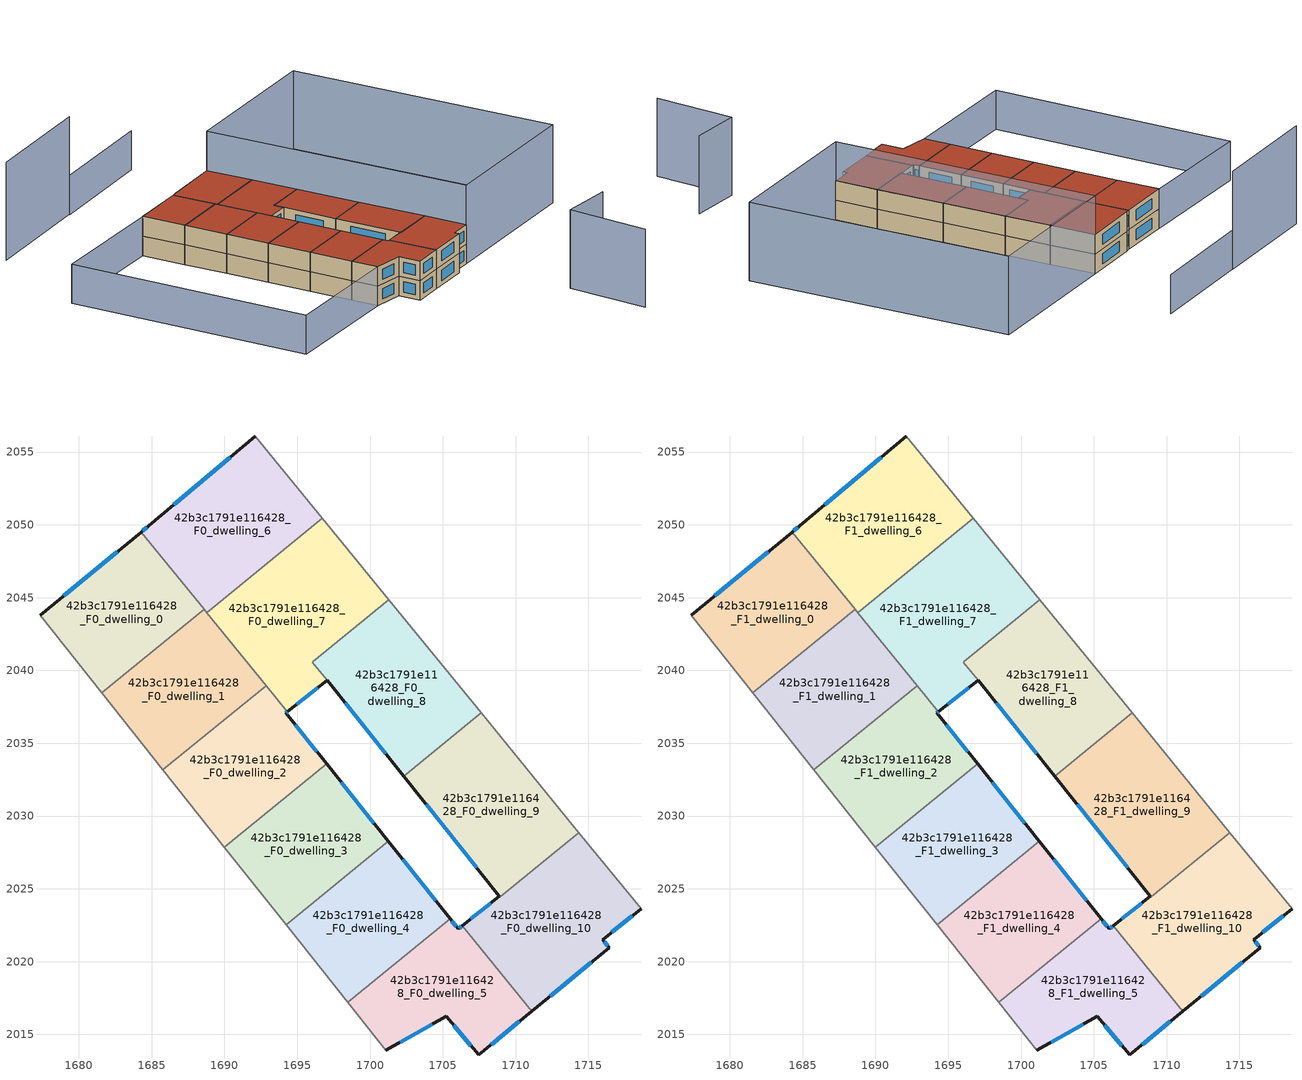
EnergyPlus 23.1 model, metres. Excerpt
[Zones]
42b3c1791e116428_F0_dwelling_0
 floor ground (EU_floor_Construction): 1684.27,2049.5 1688.6,2044.2 1681.57,2038.46 1677.33,2043.79 z0
 wall outside (EU_wall_Construction): 1684.27,2049.5 1677.33,2043.79 z0:3
 wall to 42b3c1791e116428_F0_dwelling_1 (EU_wall_Construction): 1681.57,2038.46 1688.6,2044.2 z0:3
 wall adiabatic (EU_wall_Construction): 1677.33,2043.79 1681.57,2038.46 z0:3
 wall to 42b3c1791e116428_F0_dwelling_6 (EU_wall_Construction): 1688.6,2044.2 1684.27,2049.5 z0:3
 window (EU_Window_Construction): 1682.64,2048.16 1678.96,2045.13 z0.7:2.3
42b3c1791e116428_F0_dwelling_1
 floor ground (EU_floor_Construction): 1688.6,2044.2 1692.88,2038.96 1685.78,2033.17 1681.57,2038.46 z0
 wall to 42b3c1791e116428_F0_dwelling_2 (EU_wall_Construction): 1685.78,2033.17 1692.88,2038.96 z0:3
 wall adiabatic (EU_wall_Construction): 1681.57,2038.46 1685.78,2033.17 z0:3
 wall to 42b3c1791e116428_F0_dwelling_7 (EU_wall_Construction): 1692.88,2038.96 1688.79,2043.97 z0:3
 wall to 42b3c1791e116428_F0_dwelling_6 (EU_wall_Construction): 1688.79,2043.97 1688.6,2044.2 z0:3
42b3c1791e116428_F0_dwelling_10
 floor ground (EU_floor_Construction): 1714.35,2028.87 1718.61,2023.65 1715.99,2021.51 1716.43,2020.97 1711.12,2016.61 1706.33,2022.48 1708.88,2024.5 1708.93,2024.44 z0
 wall outside (EU_wall_Construction): 1711.12,2016.61 1716.43,2020.97 1715.99,2021.51 1718.61,2023.65 / 1708.88,2024.5 1706.33,2022.48 z0:3
 wall to 42b3c1791e116428_F0_dwelling_5 (EU_wall_Construction): 1706.33,2022.48 1711.12,2016.61 z0:3
 wall adiabatic (EU_wall_Construction): 1718.61,2023.65 1714.35,2028.87 z0:3
 wall to 42b3c1791e116428_F0_dwelling_9 (EU_wall_Construction): 1708.93,2024.44 1708.88,2024.5 / 1714.35,2028.87 1708.93,2024.45 z0:3
 window (EU_Window_Construction): 1716.61,2022.01 1718,2023.15 / 1716.33,2021.09 1716.09,2021.38 / 1712.37,2017.63 1715.18,2019.94 / 1708.28,2024.03 1706.93,2022.95 z0.7:2.3
42b3c1791e116428_F0_dwelling_2
 floor ground (EU_floor_Construction): 1694.33,2037.18 1694.22,2037.09 1697.01,2033.58 1690,2027.86 1685.78,2033.17 1692.88,2038.96 z0
 wall outside (EU_wall_Construction): 1697.01,2033.58 1694.22,2037.09 1694.33,2037.18 z0:3
 wall to 42b3c1791e116428_F0_dwelling_3 (EU_wall_Construction): 1690,2027.86 1697.01,2033.58 z0:3
 wall adiabatic (EU_wall_Construction): 1685.78,2033.17 1690,2027.86 z0:3
 wall to 42b3c1791e116428_F0_dwelling_7 (EU_wall_Construction): 1694.33,2037.18 1692.88,2038.96 z0:3
 window (EU_Window_Construction): 1694.24,2037.11 1694.3,2037.15 / 1696.36,2034.41 1694.87,2036.26 z0.7:2.3
42b3c1791e116428_F0_dwelling_3
 floor ground (EU_floor_Construction): 1697.01,2033.58 1701.26,2028.26 1694.24,2022.53 1690,2027.86 z0
 wall outside (EU_wall_Construction): 1701.26,2028.26 1697.01,2033.58 z0:3
 wall to 42b3c1791e116428_F0_dwelling_4 (EU_wall_Construction): 1694.24,2022.53 1701.26,2028.26 z0:3
 wall adiabatic (EU_wall_Construction): 1690,2027.86 1694.24,2022.53 z0:3
 window (EU_Window_Construction): 1700.26,2029.51 1698.01,2032.33 z0.7:2.3
42b3c1791e116428_F0_dwelling_4
 floor ground (EU_floor_Construction): 1701.26,2028.26 1705.5,2022.95 1698.47,2017.21 1694.24,2022.53 z0
 wall outside (EU_wall_Construction): 1705.5,2022.95 1701.26,2028.26 z0:3
 wall to 42b3c1791e116428_F0_dwelling_5 (EU_wall_Construction): 1698.47,2017.21 1705.5,2022.95 z0:3
 wall adiabatic (EU_wall_Construction): 1694.24,2022.53 1698.47,2017.21 z0:3
 window (EU_Window_Construction): 1704.51,2024.2 1702.26,2027.02 z0.7:2.3
42b3c1791e116428_F0_dwelling_5
 floor ground (EU_floor_Construction): 1706.33,2022.48 1711.12,2016.61 1707.45,2013.59 1705.25,2016.26 1701.09,2013.92 1698.47,2017.21 1705.5,2022.95 1706.05,2022.26 z0
 wall outside (EU_wall_Construction): 1706.33,2022.48 1706.05,2022.26 1705.5,2022.95 / 1701.09,2013.92 1705.25,2016.26 1707.45,2013.59 1711.12,2016.61 z0:3
 wall adiabatic (EU_wall_Construction): 1698.47,2017.21 1701.09,2013.92 z0:3
 window (EU_Window_Construction): 1705.92,2022.42 1705.63,2022.79 / 1706.27,2022.42 1706.12,2022.31 / 1708.31,2014.3 1710.26,2015.9 / 1705.77,2015.64 1706.94,2014.22 / 1702.06,2014.47 1704.27,2015.71 z0.7:2.3
42b3c1791e116428_F0_dwelling_6
 floor ground (EU_floor_Construction): 1692.13,2056.1 1696.74,2050.45 1688.79,2043.97 1684.27,2049.5 1684.79,2049.93 z0
 wall outside (EU_wall_Construction): 1692.13,2056.1 1684.79,2049.93 1684.27,2049.5 z0:3
 wall adiabatic (EU_wall_Construction): 1696.74,2050.45 1692.13,2056.1 z0:3
 wall to 42b3c1791e116428_F0_dwelling_7 (EU_wall_Construction): 1688.79,2043.97 1696.74,2050.45 z0:3
 window (EU_Window_Construction): 1684.67,2049.83 1684.39,2049.6 / 1690.4,2054.65 1686.52,2051.38 z0.7:2.3
42b3c1791e116428_F0_dwelling_7
 floor ground (EU_floor_Construction): 1696.74,2050.45 1701.3,2044.86 1696.05,2040.58 1697.05,2039.33 1694.33,2037.18 1688.79,2043.97 z0
 wall outside (EU_wall_Construction): 1694.33,2037.18 1697.05,2039.33 z0:3
 wall adiabatic (EU_wall_Construction): 1701.3,2044.86 1696.74,2050.45 z0:3
 wall to 42b3c1791e116428_F0_dwelling_8 (EU_wall_Construction): 1697.05,2039.33 1696.05,2040.58 1701.3,2044.86 z0:3
 window (EU_Window_Construction): 1694.97,2037.68 1696.41,2038.82 z0.7:2.3
42b3c1791e116428_F0_dwelling_8
 floor ground (EU_floor_Construction): 1701.3,2044.86 1707.64,2037.09 1702.31,2032.74 1696.05,2040.58 z0
 wall outside (EU_wall_Construction): 1697.05,2039.33 1702.31,2032.74 z0:3
 wall adiabatic (EU_wall_Construction): 1707.64,2037.09 1701.3,2044.86 z0:3
 wall to 42b3c1791e116428_F0_dwelling_9 (EU_wall_Construction): 1702.31,2032.74 1707.64,2037.09 z0:3
 window (EU_Window_Construction): 1698.28,2037.78 1701.07,2034.29 z0.7:2.3
42b3c1791e116428_F0_dwelling_9
 floor ground (EU_floor_Construction): 1707.64,2037.09 1714.35,2028.87 1708.93,2024.45 1708.88,2024.5 1702.31,2032.74 z0
 wall outside (EU_wall_Construction): 1702.31,2032.74 1708.88,2024.5 z0:3
 wall adiabatic (EU_wall_Construction): 1714.35,2028.87 1707.64,2037.09 z0:3
 window (EU_Window_Construction): 1703.85,2030.81 1707.34,2026.44 z0.7:2.3
42b3c1791e116428_F1_dwelling_0
 floor to 42b3c1791e116428_F0_dwelling_0 (EU_floor_Construction): 1684.27,2049.5 1688.6,2044.2 1681.57,2038.46 1677.33,2043.79 z3
 wall outside (EU_wall_Construction): 1684.27,2049.5 1677.33,2043.79 z3:6
 wall to 42b3c1791e116428_F1_dwelling_1 (EU_wall_Construction): 1681.57,2038.46 1688.6,2044.2 z3:6
 wall adiabatic (EU_wall_Construction): 1677.33,2043.79 1681.57,2038.46 z3:6
 wall to 42b3c1791e116428_F1_dwelling_6 (EU_wall_Construction): 1688.6,2044.2 1684.27,2049.5 z3:6
 window (EU_Window_Construction): 1682.64,2048.16 1678.96,2045.13 z3.7:5.3
 roof outside (EU_roof_Construction): 1688.6,2044.2 1684.27,2049.5 1677.33,2043.79 1681.57,2038.46 z6
42b3c1791e116428_F1_dwelling_1
 floor to 42b3c1791e116428_F0_dwelling_1 (EU_floor_Construction): 1688.6,2044.2 1692.88,2038.96 1685.78,2033.17 1681.57,2038.46 z3
 wall to 42b3c1791e116428_F1_dwelling_2 (EU_wall_Construction): 1685.78,2033.17 1692.88,2038.96 z3:6
 wall adiabatic (EU_wall_Construction): 1681.57,2038.46 1685.78,2033.17 z3:6
 wall to 42b3c1791e116428_F1_dwelling_7 (EU_wall_Construction): 1692.88,2038.96 1688.79,2043.97 z3:6
 wall to 42b3c1791e116428_F1_dwelling_6 (EU_wall_Construction): 1688.79,2043.97 1688.6,2044.2 z3:6
 roof outside (EU_roof_Construction): 1692.88,2038.96 1688.6,2044.2 1681.57,2038.46 1685.78,2033.17 z6
42b3c1791e116428_F1_dwelling_10
 floor to 42b3c1791e116428_F0_dwelling_10 (EU_floor_Construction): 1714.35,2028.87 1718.61,2023.65 1715.99,2021.51 1716.43,2020.97 1711.12,2016.61 1706.33,2022.48 1708.88,2024.5 1708.93,2024.44 z3
 wall outside (EU_wall_Construction): 1711.12,2016.61 1716.43,2020.97 1715.99,2021.51 1718.61,2023.65 / 1708.88,2024.5 1706.33,2022.48 z3:6
 wall to 42b3c1791e116428_F1_dwelling_5 (EU_wall_Construction): 1706.33,2022.48 1711.12,2016.61 z3:6
 wall adiabatic (EU_wall_Construction): 1718.61,2023.65 1714.35,2028.87 z3:6
 wall to 42b3c1791e116428_F1_dwelling_9 (EU_wall_Construction): 1708.93,2024.44 1708.88,2024.5 / 1714.35,2028.87 1708.93,2024.45 z3:6
 window (EU_Window_Construction): 1716.61,2022.01 1718,2023.15 / 1716.33,2021.09 1716.09,2021.38 / 1712.37,2017.63 1715.18,2019.94 / 1708.28,2024.03 1706.93,2022.95 z3.7:5.3
 roof outside (EU_roof_Construction): 1716.43,2020.97 1715.99,2021.51 1718.61,2023.65 1714.35,2028.87 1708.93,2024.44 1708.88,2024.5 1706.33,2022.48 1711.12,2016.61 z6
42b3c1791e116428_F1_dwelling_2
 floor to 42b3c1791e116428_F0_dwelling_2 (EU_floor_Construction): 1694.33,2037.18 1694.22,2037.09 1697.01,2033.58 1690,2027.86 1685.78,2033.17 1692.88,2038.96 z3
 wall outside (EU_wall_Construction): 1697.01,2033.58 1694.22,2037.09 1694.33,2037.18 z3:6
 wall to 42b3c1791e116428_F1_dwelling_3 (EU_wall_Construction): 1690,2027.86 1697.01,2033.58 z3:6
 wall adiabatic (EU_wall_Construction): 1685.78,2033.17 1690,2027.86 z3:6
 wall to 42b3c1791e116428_F1_dwelling_7 (EU_wall_Construction): 1694.33,2037.18 1692.88,2038.96 z3:6
 window (EU_Window_Construction): 1694.24,2037.11 1694.3,2037.15 / 1696.36,2034.41 1694.87,2036.26 z3.7:5.3
 roof outside (EU_roof_Construction): 1697.01,2033.58 1694.22,2037.09 1694.33,2037.18 1692.88,2038.96 1685.78,2033.17 1690,2027.86 z6
42b3c1791e116428_F1_dwelling_3
 floor to 42b3c1791e116428_F0_dwelling_3 (EU_floor_Construction): 1697.01,2033.58 1701.26,2028.26 1694.24,2022.53 1690,2027.86 z3
 wall outside (EU_wall_Construction): 1701.26,2028.26 1697.01,2033.58 z3:6
 wall to 42b3c1791e116428_F1_dwelling_4 (EU_wall_Construction): 1694.24,2022.53 1701.26,2028.26 z3:6
 wall adiabatic (EU_wall_Construction): 1690,2027.86 1694.24,2022.53 z3:6
 window (EU_Window_Construction): 1700.26,2029.51 1698.01,2032.33 z3.7:5.3
 roof outside (EU_roof_Construction): 1701.26,2028.26 1697.01,2033.58 1690,2027.86 1694.24,2022.53 z6
42b3c1791e116428_F1_dwelling_4
 floor to 42b3c1791e116428_F0_dwelling_4 (EU_floor_Construction): 1701.26,2028.26 1705.5,2022.95 1698.47,2017.21 1694.24,2022.53 z3
 wall outside (EU_wall_Construction): 1705.5,2022.95 1701.26,2028.26 z3:6
 wall to 42b3c1791e116428_F1_dwelling_5 (EU_wall_Construction): 1698.47,2017.21 1705.5,2022.95 z3:6
 wall adiabatic (EU_wall_Construction): 1694.24,2022.53 1698.47,2017.21 z3:6
 window (EU_Window_Construction): 1704.51,2024.2 1702.26,2027.02 z3.7:5.3
 roof outside (EU_roof_Construction): 1705.5,2022.95 1701.26,2028.26 1694.24,2022.53 1698.47,2017.21 z6
42b3c1791e116428_F1_dwelling_5
 floor to 42b3c1791e116428_F0_dwelling_5 (EU_floor_Construction): 1706.33,2022.48 1711.12,2016.61 1707.45,2013.59 1705.25,2016.26 1701.09,2013.92 1698.47,2017.21 1705.5,2022.95 1706.05,2022.26 z3
 wall outside (EU_wall_Construction): 1706.33,2022.48 1706.05,2022.26 1705.5,2022.95 / 1701.09,2013.92 1705.25,2016.26 1707.45,2013.59 1711.12,2016.61 z3:6
 wall adiabatic (EU_wall_Construction): 1698.47,2017.21 1701.09,2013.92 z3:6
 window (EU_Window_Construction): 1705.92,2022.42 1705.63,2022.79 / 1706.27,2022.42 1706.12,2022.31 / 1708.31,2014.3 1710.26,2015.9 / 1705.77,2015.64 1706.94,2014.22 / 1702.06,2014.47 1704.27,2015.71 z3.7:5.3
 roof outside (EU_roof_Construction): 1711.12,2016.61 1706.33,2022.48 1706.05,2022.26 1705.5,2022.95 1698.47,2017.21 1701.09,2013.92 1705.25,2016.26 1707.45,2013.59 z6
42b3c1791e116428_F1_dwelling_6
 floor to 42b3c1791e116428_F0_dwelling_6 (EU_floor_Construction): 1692.13,2056.1 1696.74,2050.45 1688.79,2043.97 1684.27,2049.5 1684.79,2049.93 z3
 wall outside (EU_wall_Construction): 1692.13,2056.1 1684.79,2049.93 1684.27,2049.5 z3:6
 wall adiabatic (EU_wall_Construction): 1696.74,2050.45 1692.13,2056.1 z3:6
 wall to 42b3c1791e116428_F1_dwelling_7 (EU_wall_Construction): 1688.79,2043.97 1696.74,2050.45 z3:6
 window (EU_Window_Construction): 1684.67,2049.83 1684.39,2049.6 / 1690.4,2054.65 1686.52,2051.38 z3.7:5.3
 roof outside (EU_roof_Construction): 1696.74,2050.45 1692.13,2056.1 1684.79,2049.93 1684.27,2049.5 1688.79,2043.97 z6
42b3c1791e116428_F1_dwelling_7
 floor to 42b3c1791e116428_F0_dwelling_7 (EU_floor_Construction): 1696.74,2050.45 1701.3,2044.86 1696.05,2040.58 1697.05,2039.33 1694.33,2037.18 1688.79,2043.97 z3
 wall outside (EU_wall_Construction): 1694.33,2037.18 1697.05,2039.33 z3:6
 wall adiabatic (EU_wall_Construction): 1701.3,2044.86 1696.74,2050.45 z3:6
 wall to 42b3c1791e116428_F1_dwelling_8 (EU_wall_Construction): 1697.05,2039.33 1696.05,2040.58 1701.3,2044.86 z3:6
 window (EU_Window_Construction): 1694.97,2037.68 1696.41,2038.82 z3.7:5.3
 roof outside (EU_roof_Construction): 1697.05,2039.33 1696.05,2040.58 1701.3,2044.86 1696.74,2050.45 1688.79,2043.97 1694.33,2037.18 z6
42b3c1791e116428_F1_dwelling_8
 floor to 42b3c1791e116428_F0_dwelling_8 (EU_floor_Construction): 1701.3,2044.86 1707.64,2037.09 1702.31,2032.74 1696.05,2040.58 z3
 wall outside (EU_wall_Construction): 1697.05,2039.33 1702.31,2032.74 z3:6
 wall adiabatic (EU_wall_Construction): 1707.64,2037.09 1701.3,2044.86 z3:6
 wall to 42b3c1791e116428_F1_dwelling_9 (EU_wall_Construction): 1702.31,2032.74 1707.64,2037.09 z3:6
 window (EU_Window_Construction): 1698.28,2037.78 1701.07,2034.29 z3.7:5.3
 roof outside (EU_roof_Construction): 1707.64,2037.09 1701.3,2044.86 1696.05,2040.58 1702.31,2032.74 z6
42b3c1791e116428_F1_dwelling_9
 floor to 42b3c1791e116428_F0_dwelling_9 (EU_floor_Construction): 1707.64,2037.09 1714.35,2028.87 1708.93,2024.44 1708.88,2024.5 1702.31,2032.74 z3
 wall outside (EU_wall_Construction): 1702.31,2032.74 1708.88,2024.5 z3:6
 wall adiabatic (EU_wall_Construction): 1714.35,2028.87 1707.64,2037.09 z3:6
 window (EU_Window_Construction): 1703.85,2030.81 1707.34,2026.44 z3.7:5.3
 roof outside (EU_roof_Construction): 1714.35,2028.87 1707.64,2037.09 1702.31,2032.74 1708.88,2024.5 1708.93,2024.44 z6
shading: 1687.82,2073.79 1673.46,2061.79 / 1684.94,2001.16 1661.24,2031.18 / 1661.24,2031.18 1677.39,2043.93 / 1677.39,2043.93 1701.09,2013.91 / 1701.09,2013.91 1684.94,2001.16 z0:6; 1735.94,1999.09 1728.85,2009.66 / 1728.85,2009.66 1735.61,2014.19 / 1718.61,2023.65 1692.13,2056.1 / 1692.13,2056.1 1711.98,2072.3 / 1711.98,2072.3 1738.46,2039.85 / 1738.46,2039.85 1718.61,2023.65 z0:12; 1673.42,2061.83 1658.72,2049.59 z0:15
[Building]
EU S2 Campaign: North Axis=0; Terrain=City; Solar Distribution=FullExterior
[Site:Location]
Budapest.Ferenc.Liszt.Intl.AP: Latitude=47.437; Longitude=19.256; Time Zone=1; Elevation=185
[SizingPeriod:WeatherFileDays]
AnnualSizingPeriod: Begin Month=1; Begin Day of Month=1; End Month=12; End Day of Month=31; Day of Week for Start Day=Monday; Use Weather File Daylight Saving Period=No; Use Weather File Rain and Snow Indicators=No
[MATERIAL]
EU_InternalMass_Material: Roughness=MediumRough; Thickness=0.1; Conductivity=1; Density=1800; Specific Heat=900; Thermal Absorptance=0.9; Solar Absorptance=0.7; Visible Absorptance=0.7
[MATERIAL:NOMASS] Roughness=MediumRough; Thermal Absorptance=0.9; Solar Absorptance=0.7; Visible Absorptance=0.7
Name | Thermal Resistance
EU_wall_NoMass | 0.832559
EU_roof_NoMass | 1.39638
EU_floor_NoMass | 0.872794
[WINDOWMATERIAL:SIMPLEGLAZINGSYSTEM]
EU_Window_SimpleGlazing: UFactor=2.79869; Solar Heat Gain Coefficient=0.75; Visible Transmittance=0.75
[CONSTRUCTION]
EU_wall_Construction: EU_wall_NoMass
EU_roof_Construction: EU_roof_NoMass
EU_floor_Construction: EU_floor_NoMass
EU_Window_Construction: EU_Window_SimpleGlazing
EU_InternalMass_Construction: EU_InternalMass_Material
[ZONE] Type=1; Multiplier=1; Ceiling Height=autocalculate; Floor Area=autocalculate; Part of Total Floor Area=Yes
Name | Volume
42b3c1791e116428_F0_dwelling_0; 42b3c1791e116428_F1_dwelling_0 | 184.969
42b3c1791e116428_F0_dwelling_1; 42b3c1791e116428_F1_dwelling_1 | 184.959
42b3c1791e116428_F0_dwelling_10; 42b3c1791e116428_F1_dwelling_10 | 222.867
42b3c1791e116428_F0_dwelling_2; 42b3c1791e116428_F1_dwelling_2 | 184.975
42b3c1791e116428_F0_dwelling_3; 42b3c1791e116428_F1_dwelling_3 | 184.96
42b3c1791e116428_F0_dwelling_4; 42b3c1791e116428_F1_dwelling_4 | 184.989
42b3c1791e116428_F0_dwelling_5; 42b3c1791e116428_F1_dwelling_5 | 184.967
42b3c1791e116428_F0_dwelling_6; 42b3c1791e116428_F1_dwelling_6 | 221.957
42b3c1791e116428_F0_dwelling_7; 42b3c1791e116428_F1_dwelling_7 | 238.371
42b3c1791e116428_F0_dwelling_8; 42b3c1791e116428_F1_dwelling_8 | 205.481
42b3c1791e116428_F0_dwelling_9 | 221.008
42b3c1791e116428_F1_dwelling_9 | 221.015
[INTERNALMASS] Construction=EU_InternalMass_Construction
Name | Zone or ZoneList | Surface Area
42b3c1791e116428_F0_dwelling_0_EU_InternalMass | 42b3c1791e116428_F0_dwelling_0 | 61.6567
42b3c1791e116428_F0_dwelling_1_EU_InternalMass | 42b3c1791e116428_F0_dwelling_1 | 61.653
42b3c1791e116428_F0_dwelling_2_EU_InternalMass | 42b3c1791e116428_F0_dwelling_2 | 61.6583
42b3c1791e116428_F0_dwelling_3_EU_InternalMass | 42b3c1791e116428_F0_dwelling_3 | 61.6535
42b3c1791e116428_F0_dwelling_4_EU_InternalMass | 42b3c1791e116428_F0_dwelling_4 | 61.6628
42b3c1791e116428_F0_dwelling_5_EU_InternalMass | 42b3c1791e116428_F0_dwelling_5 | 61.6555
42b3c1791e116428_F0_dwelling_6_EU_InternalMass | 42b3c1791e116428_F0_dwelling_6 | 73.9858
42b3c1791e116428_F0_dwelling_7_EU_InternalMass | 42b3c1791e116428_F0_dwelling_7 | 79.4569
42b3c1791e116428_F0_dwelling_8_EU_InternalMass | 42b3c1791e116428_F0_dwelling_8 | 68.5184
42b3c1791e116428_F0_dwelling_9_EU_InternalMass | 42b3c1791e116428_F0_dwelling_9 | 73.6693
42b3c1791e116428_F0_dwelling_10_EU_InternalMass | 42b3c1791e116428_F0_dwelling_10 | 74.2895
42b3c1791e116428_F1_dwelling_0_EU_InternalMass | 42b3c1791e116428_F1_dwelling_0 | 61.6567
42b3c1791e116428_F1_dwelling_1_EU_InternalMass | 42b3c1791e116428_F1_dwelling_1 | 61.653
42b3c1791e116428_F1_dwelling_2_EU_InternalMass | 42b3c1791e116428_F1_dwelling_2 | 61.6583
42b3c1791e116428_F1_dwelling_3_EU_InternalMass | 42b3c1791e116428_F1_dwelling_3 | 61.6535
42b3c1791e116428_F1_dwelling_4_EU_InternalMass | 42b3c1791e116428_F1_dwelling_4 | 61.6628
42b3c1791e116428_F1_dwelling_5_EU_InternalMass | 42b3c1791e116428_F1_dwelling_5 | 61.6555
42b3c1791e116428_F1_dwelling_6_EU_InternalMass | 42b3c1791e116428_F1_dwelling_6 | 73.9858
42b3c1791e116428_F1_dwelling_7_EU_InternalMass | 42b3c1791e116428_F1_dwelling_7 | 79.4569
42b3c1791e116428_F1_dwelling_8_EU_InternalMass | 42b3c1791e116428_F1_dwelling_8 | 68.5184
42b3c1791e116428_F1_dwelling_9_EU_InternalMass | 42b3c1791e116428_F1_dwelling_9 | 73.6693
42b3c1791e116428_F1_dwelling_10_EU_InternalMass | 42b3c1791e116428_F1_dwelling_10 | 74.2895
[OTHEREQUIPMENT] Fuel Type=Electricity; Design Level Calculation Method=Watts/Area; Power per Zone Floor Area=1; Fraction Latent=0; Fraction Radiant=0; Fraction Lost=0; Carbon Dioxide Generation Rate=0; EndUse Subcategory=EU_Step8_InternalGains
Name | Zone or ZoneList or Space or SpaceList | Schedule
EU_Step8_InternalGain_42b3c1791e116428_F0_dwelling_0_f000 | 42b3c1791e116428_F0_dwelling_0 | EU_Step8_GainSchedule_42b3c1791e116428_F0_dwelling_0_f000
EU_Step8_InternalGain_42b3c1791e116428_F0_dwelling_1_f000 | 42b3c1791e116428_F0_dwelling_1 | EU_Step8_GainSchedule_42b3c1791e116428_F0_dwelling_1_f000
EU_Step8_InternalGain_42b3c1791e116428_F0_dwelling_2_f000 | 42b3c1791e116428_F0_dwelling_2 | EU_Step8_GainSchedule_42b3c1791e116428_F0_dwelling_2_f000
EU_Step8_InternalGain_42b3c1791e116428_F0_dwelling_3_f000 | 42b3c1791e116428_F0_dwelling_3 | EU_Step8_GainSchedule_42b3c1791e116428_F0_dwelling_3_f000
EU_Step8_InternalGain_42b3c1791e116428_F0_dwelling_4_f000 | 42b3c1791e116428_F0_dwelling_4 | EU_Step8_GainSchedule_42b3c1791e116428_F0_dwelling_4_f000
EU_Step8_InternalGain_42b3c1791e116428_F0_dwelling_5_f000 | 42b3c1791e116428_F0_dwelling_5 | EU_Step8_GainSchedule_42b3c1791e116428_F0_dwelling_5_f000
EU_Step8_InternalGain_42b3c1791e116428_F0_dwelling_6_f000 | 42b3c1791e116428_F0_dwelling_6 | EU_Step8_GainSchedule_42b3c1791e116428_F0_dwelling_6_f000
EU_Step8_InternalGain_42b3c1791e116428_F0_dwelling_7_f000 | 42b3c1791e116428_F0_dwelling_7 | EU_Step8_GainSchedule_42b3c1791e116428_F0_dwelling_7_f000
EU_Step8_InternalGain_42b3c1791e116428_F0_dwelling_8_f000 | 42b3c1791e116428_F0_dwelling_8 | EU_Step8_GainSchedule_42b3c1791e116428_F0_dwelling_8_f000
EU_Step8_InternalGain_42b3c1791e116428_F0_dwelling_9_f000 | 42b3c1791e116428_F0_dwelling_9 | EU_Step8_GainSchedule_42b3c1791e116428_F0_dwelling_9_f000
EU_Step8_InternalGain_42b3c1791e116428_F0_dwelling_10_f000 | 42b3c1791e116428_F0_dwelling_10 | EU_Step8_GainSchedule_42b3c1791e116428_F0_dwelling_10_f000
EU_Step8_InternalGain_42b3c1791e116428_F1_dwelling_0_f000 | 42b3c1791e116428_F1_dwelling_0 | EU_Step8_GainSchedule_42b3c1791e116428_F1_dwelling_0_f000
EU_Step8_InternalGain_42b3c1791e116428_F1_dwelling_1_f000 | 42b3c1791e116428_F1_dwelling_1 | EU_Step8_GainSchedule_42b3c1791e116428_F1_dwelling_1_f000
EU_Step8_InternalGain_42b3c1791e116428_F1_dwelling_2_f000 | 42b3c1791e116428_F1_dwelling_2 | EU_Step8_GainSchedule_42b3c1791e116428_F1_dwelling_2_f000
EU_Step8_InternalGain_42b3c1791e116428_F1_dwelling_3_f000 | 42b3c1791e116428_F1_dwelling_3 | EU_Step8_GainSchedule_42b3c1791e116428_F1_dwelling_3_f000
EU_Step8_InternalGain_42b3c1791e116428_F1_dwelling_4_f000 | 42b3c1791e116428_F1_dwelling_4 | EU_Step8_GainSchedule_42b3c1791e116428_F1_dwelling_4_f000
EU_Step8_InternalGain_42b3c1791e116428_F1_dwelling_5_f000 | 42b3c1791e116428_F1_dwelling_5 | EU_Step8_GainSchedule_42b3c1791e116428_F1_dwelling_5_f000
EU_Step8_InternalGain_42b3c1791e116428_F1_dwelling_6_f000 | 42b3c1791e116428_F1_dwelling_6 | EU_Step8_GainSchedule_42b3c1791e116428_F1_dwelling_6_f000
EU_Step8_InternalGain_42b3c1791e116428_F1_dwelling_7_f000 | 42b3c1791e116428_F1_dwelling_7 | EU_Step8_GainSchedule_42b3c1791e116428_F1_dwelling_7_f000
EU_Step8_InternalGain_42b3c1791e116428_F1_dwelling_8_f000 | 42b3c1791e116428_F1_dwelling_8 | EU_Step8_GainSchedule_42b3c1791e116428_F1_dwelling_8_f000
EU_Step8_InternalGain_42b3c1791e116428_F1_dwelling_9_f000 | 42b3c1791e116428_F1_dwelling_9 | EU_Step8_GainSchedule_42b3c1791e116428_F1_dwelling_9_f000
EU_Step8_InternalGain_42b3c1791e116428_F1_dwelling_10_f000 | 42b3c1791e116428_F1_dwelling_10 | EU_Step8_GainSchedule_42b3c1791e116428_F1_dwelling_10_f000
[ZONEVENTILATION:DESIGNFLOWRATE] Schedule=EU_AlwaysOn; Design Flow Rate Calculation Method=AirChanges/Hour; Air Changes per Hour=0.475469; Ventilation Type=Natural; Fan Pressure Rise=0; Fan Total Efficiency=1; Constant Term Coefficient=1; Temperature Term Coefficient=0; Velocity Term Coefficient=0; Velocity Squared Term Coefficient=0; Minimum Indoor Temperature=-100; Maximum Indoor Temperature=100; Delta Temperature=-100; Minimum Outdoor Temperature=-100; Maximum Outdoor Temperature=100; Maximum Wind Speed=40
Name | Zone or ZoneList or Space or SpaceList
EU_ConstantAir_42b3c1791e116428_F0_dwelling_0 | 42b3c1791e116428_F0_dwelling_0
EU_ConstantAir_42b3c1791e116428_F0_dwelling_1 | 42b3c1791e116428_F0_dwelling_1
EU_ConstantAir_42b3c1791e116428_F0_dwelling_2 | 42b3c1791e116428_F0_dwelling_2
EU_ConstantAir_42b3c1791e116428_F0_dwelling_3 | 42b3c1791e116428_F0_dwelling_3
EU_ConstantAir_42b3c1791e116428_F0_dwelling_4 | 42b3c1791e116428_F0_dwelling_4
EU_ConstantAir_42b3c1791e116428_F0_dwelling_5 | 42b3c1791e116428_F0_dwelling_5
EU_ConstantAir_42b3c1791e116428_F0_dwelling_6 | 42b3c1791e116428_F0_dwelling_6
EU_ConstantAir_42b3c1791e116428_F0_dwelling_7 | 42b3c1791e116428_F0_dwelling_7
EU_ConstantAir_42b3c1791e116428_F0_dwelling_8 | 42b3c1791e116428_F0_dwelling_8
EU_ConstantAir_42b3c1791e116428_F0_dwelling_9 | 42b3c1791e116428_F0_dwelling_9
EU_ConstantAir_42b3c1791e116428_F0_dwelling_10 | 42b3c1791e116428_F0_dwelling_10
EU_ConstantAir_42b3c1791e116428_F1_dwelling_0 | 42b3c1791e116428_F1_dwelling_0
EU_ConstantAir_42b3c1791e116428_F1_dwelling_1 | 42b3c1791e116428_F1_dwelling_1
EU_ConstantAir_42b3c1791e116428_F1_dwelling_2 | 42b3c1791e116428_F1_dwelling_2
EU_ConstantAir_42b3c1791e116428_F1_dwelling_3 | 42b3c1791e116428_F1_dwelling_3
EU_ConstantAir_42b3c1791e116428_F1_dwelling_4 | 42b3c1791e116428_F1_dwelling_4
EU_ConstantAir_42b3c1791e116428_F1_dwelling_5 | 42b3c1791e116428_F1_dwelling_5
EU_ConstantAir_42b3c1791e116428_F1_dwelling_6 | 42b3c1791e116428_F1_dwelling_6
EU_ConstantAir_42b3c1791e116428_F1_dwelling_7 | 42b3c1791e116428_F1_dwelling_7
EU_ConstantAir_42b3c1791e116428_F1_dwelling_8 | 42b3c1791e116428_F1_dwelling_8
EU_ConstantAir_42b3c1791e116428_F1_dwelling_9 | 42b3c1791e116428_F1_dwelling_9
EU_ConstantAir_42b3c1791e116428_F1_dwelling_10 | 42b3c1791e116428_F1_dwelling_10
[HVACTEMPLATE:THERMOSTAT] Constant Heating Setpoint=20; Constant Cooling Setpoint=50
EU_HeatOnly_42b3c1791e116428_F0_dwelling_0; EU_HeatOnly_42b3c1791e116428_F0_dwelling_1; EU_HeatOnly_42b3c1791e116428_F0_dwelling_2; EU_HeatOnly_42b3c1791e116428_F0_dwelling_3; EU_HeatOnly_42b3c1791e116428_F0_dwelling_4; EU_HeatOnly_42b3c1791e116428_F0_dwelling_5; EU_HeatOnly_42b3c1791e116428_F0_dwelling_6; EU_HeatOnly_42b3c1791e116428_F0_dwelling_7; EU_HeatOnly_42b3c1791e116428_F0_dwelling_8; EU_HeatOnly_42b3c1791e116428_F0_dwelling_9; EU_HeatOnly_42b3c1791e116428_F0_dwelling_10; EU_HeatOnly_42b3c1791e116428_F1_dwelling_0; EU_HeatOnly_42b3c1791e116428_F1_dwelling_1; EU_HeatOnly_42b3c1791e116428_F1_dwelling_2; EU_HeatOnly_42b3c1791e116428_F1_dwelling_3; EU_HeatOnly_42b3c1791e116428_F1_dwelling_4; EU_HeatOnly_42b3c1791e116428_F1_dwelling_5; EU_HeatOnly_42b3c1791e116428_F1_dwelling_6; EU_HeatOnly_42b3c1791e116428_F1_dwelling_7; EU_HeatOnly_42b3c1791e116428_F1_dwelling_8; EU_HeatOnly_42b3c1791e116428_F1_dwelling_9; EU_HeatOnly_42b3c1791e116428_F1_dwelling_10
[HVACTEMPLATE:ZONE:IDEALLOADSAIRSYSTEM] System Availability Schedule=EU_AlwaysOn; Maximum Heating Supply Air Temperature=50; Minimum Cooling Supply Air Temperature=13; Maximum Heating Supply Air Humidity Ratio=0.0156; Minimum Cooling Supply Air Humidity Ratio=0.0077; Heating Limit=NoLimit; Cooling Limit=NoLimit; Heating Availability Schedule=EU_AlwaysOn; Cooling Availability Schedule=EU_CoolingOff; Dehumidification Control Type=ConstantSensibleHeatRatio; Cooling Sensible Heat Ratio=0.7; Dehumidification Setpoint=60; Humidification Control Type=None; Humidification Setpoint=30; Outdoor Air Method=None; Outdoor Air Flow Rate per Person=0.00944; Outdoor Air Flow Rate per Zone Floor Area=0; Outdoor Air Flow Rate per Zone=0; Demand Controlled Ventilation Type=None; Outdoor Air Economizer Type=NoEconomizer; Heat Recovery Type=None; Sensible Heat Recovery Effectiveness=0.7; Latent Heat Recovery Effectiveness=0.65
Name | Template Thermostat
42b3c1791e116428_F0_dwelling_0 | EU_HeatOnly_42b3c1791e116428_F0_dwelling_0
42b3c1791e116428_F0_dwelling_1 | EU_HeatOnly_42b3c1791e116428_F0_dwelling_1
42b3c1791e116428_F0_dwelling_2 | EU_HeatOnly_42b3c1791e116428_F0_dwelling_2
42b3c1791e116428_F0_dwelling_3 | EU_HeatOnly_42b3c1791e116428_F0_dwelling_3
42b3c1791e116428_F0_dwelling_4 | EU_HeatOnly_42b3c1791e116428_F0_dwelling_4
42b3c1791e116428_F0_dwelling_5 | EU_HeatOnly_42b3c1791e116428_F0_dwelling_5
42b3c1791e116428_F0_dwelling_6 | EU_HeatOnly_42b3c1791e116428_F0_dwelling_6
42b3c1791e116428_F0_dwelling_7 | EU_HeatOnly_42b3c1791e116428_F0_dwelling_7
42b3c1791e116428_F0_dwelling_8 | EU_HeatOnly_42b3c1791e116428_F0_dwelling_8
42b3c1791e116428_F0_dwelling_9 | EU_HeatOnly_42b3c1791e116428_F0_dwelling_9
42b3c1791e116428_F0_dwelling_10 | EU_HeatOnly_42b3c1791e116428_F0_dwelling_10
42b3c1791e116428_F1_dwelling_0 | EU_HeatOnly_42b3c1791e116428_F1_dwelling_0
42b3c1791e116428_F1_dwelling_1 | EU_HeatOnly_42b3c1791e116428_F1_dwelling_1
42b3c1791e116428_F1_dwelling_2 | EU_HeatOnly_42b3c1791e116428_F1_dwelling_2
42b3c1791e116428_F1_dwelling_3 | EU_HeatOnly_42b3c1791e116428_F1_dwelling_3
42b3c1791e116428_F1_dwelling_4 | EU_HeatOnly_42b3c1791e116428_F1_dwelling_4
42b3c1791e116428_F1_dwelling_5 | EU_HeatOnly_42b3c1791e116428_F1_dwelling_5
42b3c1791e116428_F1_dwelling_6 | EU_HeatOnly_42b3c1791e116428_F1_dwelling_6
42b3c1791e116428_F1_dwelling_7 | EU_HeatOnly_42b3c1791e116428_F1_dwelling_7
42b3c1791e116428_F1_dwelling_8 | EU_HeatOnly_42b3c1791e116428_F1_dwelling_8
42b3c1791e116428_F1_dwelling_9 | EU_HeatOnly_42b3c1791e116428_F1_dwelling_9
42b3c1791e116428_F1_dwelling_10 | EU_HeatOnly_42b3c1791e116428_F1_dwelling_10
[SIZING:ZONE] Zone Cooling Design Supply Air Temperature Input Method=SupplyAirTemperature; Zone Cooling Design Supply Air Temperature=13; Zone Heating Design Supply Air Temperature Input Method=SupplyAirTemperature; Zone Heating Design Supply Air Temperature=50; Zone Cooling Design Supply Air Humidity Ratio=0.008; Zone Heating Design Supply Air Humidity Ratio=0.008; Cooling Design Air Flow Method=DesignDay; Cooling Design Air Flow Rate=0; Cooling Minimum Air Flow per Zone Floor Area=0.000762; Cooling Minimum Air Flow=0; Cooling Minimum Air Flow Fraction=0.2; Heating Design Air Flow Method=DesignDay; Heating Design Air Flow Rate=0; Heating Maximum Air Flow per Zone Floor Area=0.002032; Heating Maximum Air Flow=0.141576; Heating Maximum Air Flow Fraction=0.3; Account for Dedicated Outdoor Air System=No; Dedicated Outdoor Air System Control Strategy=NeutralSupplyAir; Dedicated Outdoor Air Low Setpoint Temperature for Design=autosize; Dedicated Outdoor Air High Setpoint Temperature for Design=autosize; Zone Load Sizing Method=Sensible Load Only No Latent Load; Zone Latent Cooling Design Supply Air Humidity Ratio Input Method=HumidityRatioDifference; Zone Cooling Design Supply Air Humidity Ratio Difference=0.005; Zone Latent Heating Design Supply Air Humidity Ratio Input Method=HumidityRatioDifference; Zone Humidification Design Supply Air Humidity Ratio Difference=0.005
42b3c1791e116428_F0_dwelling_0; 42b3c1791e116428_F0_dwelling_1; 42b3c1791e116428_F0_dwelling_2; 42b3c1791e116428_F0_dwelling_3; 42b3c1791e116428_F0_dwelling_4; 42b3c1791e116428_F0_dwelling_5; 42b3c1791e116428_F0_dwelling_6; 42b3c1791e116428_F0_dwelling_7; 42b3c1791e116428_F0_dwelling_8; 42b3c1791e116428_F0_dwelling_9; 42b3c1791e116428_F0_dwelling_10; 42b3c1791e116428_F1_dwelling_0; 42b3c1791e116428_F1_dwelling_1; 42b3c1791e116428_F1_dwelling_2; 42b3c1791e116428_F1_dwelling_3; 42b3c1791e116428_F1_dwelling_4; 42b3c1791e116428_F1_dwelling_5; 42b3c1791e116428_F1_dwelling_6; 42b3c1791e116428_F1_dwelling_7; 42b3c1791e116428_F1_dwelling_8; 42b3c1791e116428_F1_dwelling_9; 42b3c1791e116428_F1_dwelling_10
[SCHEDULE:CONSTANT]
Name | Hourly Value
EU_AlwaysOn | 1
EU_CoolingOff | 0
[SCHEDULE:FILE] Column Number=1; Rows to Skip at Top=0; Number of Hours of Data=8760; Column Separator=Comma; Interpolate to Timestep=No; Minutes per Item=60; Adjust Schedule for Daylight Savings=Yes
Name | File
EU_Step8_GainSchedule_42b3c1791e116428_F0_dwelling_0_f000 | ../../schedules/42b3c1791e116428/42b3c1791e116428_F0_dwelling_0_f000_gain.csv
EU_Step8_GainSchedule_42b3c1791e116428_F0_dwelling_1_f000 | ../../schedules/42b3c1791e116428/42b3c1791e116428_F0_dwelling_1_f000_gain.csv
EU_Step8_GainSchedule_42b3c1791e116428_F0_dwelling_2_f000 | ../../schedules/42b3c1791e116428/42b3c1791e116428_F0_dwelling_2_f000_gain.csv
EU_Step8_GainSchedule_42b3c1791e116428_F0_dwelling_3_f000 | ../../schedules/42b3c1791e116428/42b3c1791e116428_F0_dwelling_3_f000_gain.csv
EU_Step8_GainSchedule_42b3c1791e116428_F0_dwelling_4_f000 | ../../schedules/42b3c1791e116428/42b3c1791e116428_F0_dwelling_4_f000_gain.csv
EU_Step8_GainSchedule_42b3c1791e116428_F0_dwelling_5_f000 | ../../schedules/42b3c1791e116428/42b3c1791e116428_F0_dwelling_5_f000_gain.csv
EU_Step8_GainSchedule_42b3c1791e116428_F0_dwelling_6_f000 | ../../schedules/42b3c1791e116428/42b3c1791e116428_F0_dwelling_6_f000_gain.csv
EU_Step8_GainSchedule_42b3c1791e116428_F0_dwelling_7_f000 | ../../schedules/42b3c1791e116428/42b3c1791e116428_F0_dwelling_7_f000_gain.csv
EU_Step8_GainSchedule_42b3c1791e116428_F0_dwelling_8_f000 | ../../schedules/42b3c1791e116428/42b3c1791e116428_F0_dwelling_8_f000_gain.csv
EU_Step8_GainSchedule_42b3c1791e116428_F0_dwelling_9_f000 | ../../schedules/42b3c1791e116428/42b3c1791e116428_F0_dwelling_9_f000_gain.csv
EU_Step8_GainSchedule_42b3c1791e116428_F0_dwelling_10_f000 | ../../schedules/42b3c1791e116428/42b3c1791e116428_F0_dwelling_10_f000_gain.csv
EU_Step8_GainSchedule_42b3c1791e116428_F1_dwelling_0_f000 | ../../schedules/42b3c1791e116428/42b3c1791e116428_F1_dwelling_0_f000_gain.csv
EU_Step8_GainSchedule_42b3c1791e116428_F1_dwelling_1_f000 | ../../schedules/42b3c1791e116428/42b3c1791e116428_F1_dwelling_1_f000_gain.csv
EU_Step8_GainSchedule_42b3c1791e116428_F1_dwelling_2_f000 | ../../schedules/42b3c1791e116428/42b3c1791e116428_F1_dwelling_2_f000_gain.csv
EU_Step8_GainSchedule_42b3c1791e116428_F1_dwelling_3_f000 | ../../schedules/42b3c1791e116428/42b3c1791e116428_F1_dwelling_3_f000_gain.csv
EU_Step8_GainSchedule_42b3c1791e116428_F1_dwelling_4_f000 | ../../schedules/42b3c1791e116428/42b3c1791e116428_F1_dwelling_4_f000_gain.csv
EU_Step8_GainSchedule_42b3c1791e116428_F1_dwelling_5_f000 | ../../schedules/42b3c1791e116428/42b3c1791e116428_F1_dwelling_5_f000_gain.csv
EU_Step8_GainSchedule_42b3c1791e116428_F1_dwelling_6_f000 | ../../schedules/42b3c1791e116428/42b3c1791e116428_F1_dwelling_6_f000_gain.csv
EU_Step8_GainSchedule_42b3c1791e116428_F1_dwelling_7_f000 | ../../schedules/42b3c1791e116428/42b3c1791e116428_F1_dwelling_7_f000_gain.csv
EU_Step8_GainSchedule_42b3c1791e116428_F1_dwelling_8_f000 | ../../schedules/42b3c1791e116428/42b3c1791e116428_F1_dwelling_8_f000_gain.csv
EU_Step8_GainSchedule_42b3c1791e116428_F1_dwelling_9_f000 | ../../schedules/42b3c1791e116428/42b3c1791e116428_F1_dwelling_9_f000_gain.csv
EU_Step8_GainSchedule_42b3c1791e116428_F1_dwelling_10_f000 | ../../schedules/42b3c1791e116428/42b3c1791e116428_F1_dwelling_10_f000_gain.csv
